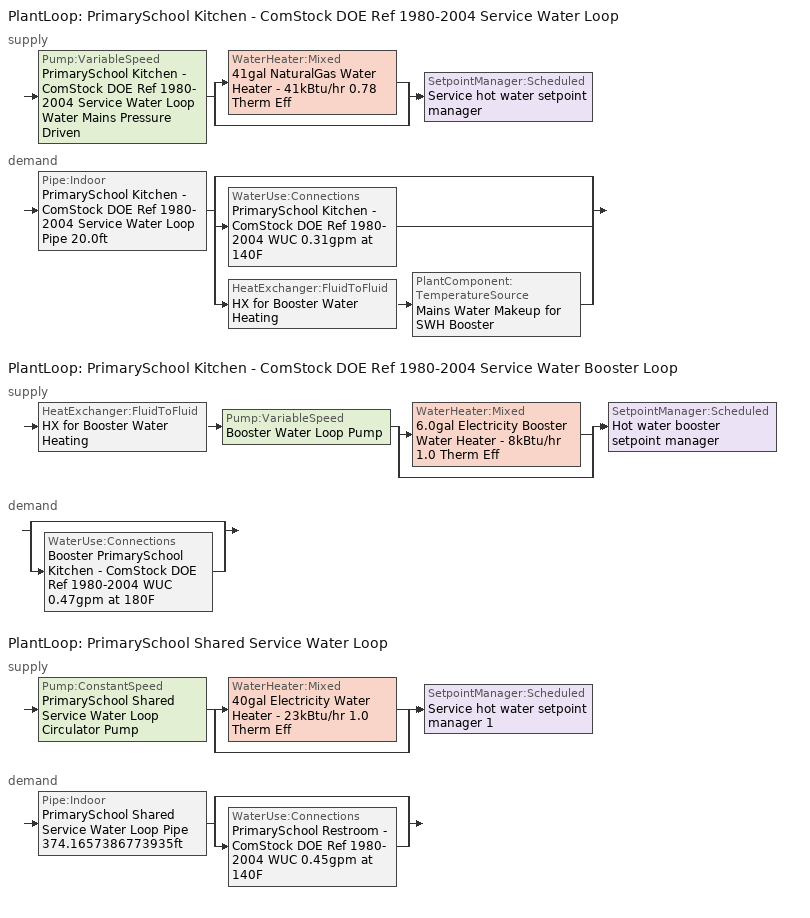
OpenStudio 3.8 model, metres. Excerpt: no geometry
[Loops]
PlantLoop 'PrimarySchool Kitchen - ComStock DOE Ref 1980-2004 Service Water Loop'
 supply: Pump:VariableSpeed 'PrimarySchool Kitchen - ComStock DOE Ref 1980-2004 Service Water Loop Water Mains Pressure Driven' > split
  | WaterHeater:Mixed '41gal NaturalGas Water Heater - 41kBtu/hr 0.78 Therm Eff'
  | bypass
  join > SetpointManager:Scheduled 'Service hot water setpoint manager'
 demand: Pipe:Indoor 'PrimarySchool Kitchen - ComStock DOE Ref 1980-2004 Service Water Loop Pipe 20.0ft' > split
  | bypass
  | WaterUse:Connections 'PrimarySchool Kitchen - ComStock DOE Ref 1980-2004 WUC 0.31gpm at 140F'
  | HeatExchanger:FluidToFluid 'HX for Booster Water Heating' > PlantComponent:TemperatureSource 'Mains Water Makeup for SWH Booster'
PlantLoop 'PrimarySchool Kitchen - ComStock DOE Ref 1980-2004 Service Water Booster Loop'
 supply: HeatExchanger:FluidToFluid 'HX for Booster Water Heating' > Pump:VariableSpeed 'Booster Water Loop Pump' > split
  | WaterHeater:Mixed '6.0gal Electricity Booster Water Heater - 8kBtu/hr 1.0 Therm Eff'
  | bypass
  join > SetpointManager:Scheduled 'Hot water booster setpoint manager'
 demand: split
  | bypass
  | WaterUse:Connections 'Booster PrimarySchool Kitchen - ComStock DOE Ref 1980-2004 WUC 0.47gpm at 180F'
PlantLoop 'PrimarySchool Shared Service Water Loop'
 supply: Pump:ConstantSpeed 'PrimarySchool Shared Service Water Loop Circulator Pump' > split
  | WaterHeater:Mixed '40gal Electricity Water Heater - 23kBtu/hr 1.0 Therm Eff'
  | bypass
  join > SetpointManager:Scheduled 'Service hot water setpoint manager 1'
 demand: Pipe:Indoor 'PrimarySchool Shared Service Water Loop Pipe 374.1657386773935ft' > split
  | bypass
  | WaterUse:Connections 'PrimarySchool Restroom - ComStock DOE Ref 1980-2004 WUC 0.45gpm at 140F'
[SizingPeriod:DesignDay] Barometric Pressure {Pa}=99040; Wind Speed {m/s}=3.5; Wind Direction {deg}=330; Rain Indicator=No; Snow Indicator=No; Day of Month=21; Day Type=SummerDesignDay; Daylight Saving Time Indicator=No; Humidity Condition Type=Wetbulb; Dry-Bulb Temperature Range Modifier Type=DefaultMultipliers; Solar Model Indicator=ASHRAETau
Name | Maximum Dry-Bulb Temperature {C} | Daily Dry-Bulb Temperature Range {deltaC} | Month | Wetbulb or DewPoint at Maximum Dry-Bulb {C} | ASHRAE Clear Sky Optical Depth for Beam Irradiance | ASHRAE Clear Sky Optical Depth for Diffuse Irradiance
Birmingham Muni October .4% Condns DB=>MCWB 1 | 30.4 | 12.1 | 10 | 21 | 0.379 | 2.452
Birmingham Muni September .4% Condns DB=>MCWB 1 | 35.3 | 10.9 | 9 | 22.5 | 0.391 | 2.421
[Construction]
Uninsulated copper pipe 0.75in type L: Copper pipe 0.75in type L
Uninsulated copper pipe 0.75in type L 1: Copper pipe 0.75in type L 1
[Material] Roughness=Smooth; Thickness {m}=0.001143; Conductivity {W/m-K}=386; Density {kg/m3}=8906.27; Specific Heat {J/kg-K}=385.1856; Thermal Absorptance=0.9; Solar Absorptance=0.7; Visible Absorptance=0.7
Copper pipe 0.75in type L; Copper pipe 0.75in type L 1
[Sizing:Zone] Zone Cooling Design Supply Air Temperature Input Method=SupplyAirTemperature; Zone Cooling Design Supply Air Temperature {C}=14; Zone Cooling Design Supply Air Temperature Difference {deltaC}=11.11; Zone Heating Design Supply Air Temperature Input Method=SupplyAirTemperature; Zone Heating Design Supply Air Temperature {C}=40; Zone Heating Design Supply Air Temperature Difference {deltaC}=11.11; Zone Cooling Design Supply Air Humidity Ratio {kg-H2O/kg-air}=0.0085; Zone Heating Design Supply Air Humidity Ratio {kg-H2O/kg-air}=0.008; Cooling Design Air Flow Method=DesignDay; Heating Design Air Flow Method=DesignDay; Heating Maximum Air Flow Fraction=1; Account for Dedicated Outdoor Air System=Yes; Dedicated Outdoor Air System Control Strategy=NeutralSupplyAir; Dedicated Outdoor Air Low Setpoint Temperature for Design {C}=15.556; Dedicated Outdoor Air High Setpoint Temperature for Design {C}=21.111; Zone Load Sizing Method=Sensible Load Only No Latent Load; Zone Latent Cooling Design Supply Air Humidity Ratio Input Method=HumidityRatioDifference; Zone Cooling Design Supply Air Humidity Ratio Difference {kgWater/kgDryAir}=0.005; Zone Latent Heating Design Supply Air Humidity Ratio Input Method=HumidityRatioDifference; Zone Humidification Design Supply Air Humidity Ratio Difference {kgWater/kgDryAir}=0.005
Zone PrimarySchool Classroom A end_a - Story ground; Zone PrimarySchool Corridor B end_a - Story ground; Zone PrimarySchool Classroom C end_a - Story ground; Zone PrimarySchool Classroom A  - Story ground; Zone PrimarySchool Corridor B  - Story ground; Zone PrimarySchool Classroom C  - Story ground; Zone PrimarySchool Classroom A end_b - Story ground; Zone PrimarySchool Corridor B end_b - Story ground; Zone PrimarySchool Classroom C end_b - Story ground; Zone PrimarySchool Classroom A end_a - Story ground 1; Zone PrimarySchool Corridor B end_a - Story ground 1; Zone PrimarySchool Classroom C end_a - Story ground 1; Zone PrimarySchool Classroom A  - Story ground 1; Zone PrimarySchool Corridor B  - Story ground 1; Zone PrimarySchool Classroom C  - Story ground 1; Zone PrimarySchool Kitchen A  - Story ground; Zone PrimarySchool Kitchen B  - Story ground; Zone PrimarySchool Kitchen C  - Story ground; Zone PrimarySchool Lobby A  - Story ground; Zone PrimarySchool Lobby B  - Story ground; Zone PrimarySchool Lobby C  - Story ground; Zone PrimarySchool Restroom A  - Story ground; Zone PrimarySchool Restroom B  - Story ground; Zone PrimarySchool Restroom C  - Story ground; Zone PrimarySchool Mechanical A  - Story ground; Zone PrimarySchool Mechanical B  - Story ground; Zone PrimarySchool Mechanical C  - Story ground; Zone PrimarySchool Cafeteria A  - Story ground; Zone PrimarySchool Cafeteria B  - Story ground; Zone PrimarySchool Cafeteria C  - Story ground; Zone PrimarySchool Gym A  - Story ground; Zone PrimarySchool Gym B  - Story ground; Zone PrimarySchool Gym C  - Story ground; Zone PrimarySchool Office A  - Story ground; Zone PrimarySchool Office B  - Story ground; Zone PrimarySchool Office C  - Story ground; Zone PrimarySchool Office A end_b - Story ground; Zone PrimarySchool Office B end_b - Story ground; Zone PrimarySchool Office C end_b - Story ground
[Zone equipment]
Zone PrimarySchool Classroom A end_a - Story ground: Zone PrimarySchool Classroom A end_a - Story ground Ideal Loads Air System
Zone PrimarySchool Corridor B end_a - Story ground: Zone PrimarySchool Corridor B end_a - Story ground Ideal Loads Air System
Zone PrimarySchool Classroom C end_a - Story ground: Zone PrimarySchool Classroom C end_a - Story ground Ideal Loads Air System
Zone PrimarySchool Classroom A  - Story ground: Zone PrimarySchool Classroom A  - Story ground Ideal Loads Air System
Zone PrimarySchool Corridor B  - Story ground: Zone PrimarySchool Corridor B  - Story ground Ideal Loads Air System
Zone PrimarySchool Classroom C  - Story ground: Zone PrimarySchool Classroom C  - Story ground Ideal Loads Air System
Zone PrimarySchool Classroom A end_b - Story ground: Zone PrimarySchool Classroom A end_b - Story ground Ideal Loads Air System
Zone PrimarySchool Corridor B end_b - Story ground: Zone PrimarySchool Corridor B end_b - Story ground Ideal Loads Air System
Zone PrimarySchool Classroom C end_b - Story ground: Zone PrimarySchool Classroom C end_b - Story ground Ideal Loads Air System
Zone PrimarySchool Classroom A end_a - Story ground 1: Zone PrimarySchool Classroom A end_a - Story ground 1 Ideal Loads Air System
Zone PrimarySchool Corridor B end_a - Story ground 1: Zone PrimarySchool Corridor B end_a - Story ground 1 Ideal Loads Air System
Zone PrimarySchool Classroom C end_a - Story ground 1: Zone PrimarySchool Classroom C end_a - Story ground 1 Ideal Loads Air System
Zone PrimarySchool Classroom A  - Story ground 1: Zone PrimarySchool Classroom A  - Story ground 1 Ideal Loads Air System
Zone PrimarySchool Corridor B  - Story ground 1: Zone PrimarySchool Corridor B  - Story ground 1 Ideal Loads Air System
Zone PrimarySchool Classroom C  - Story ground 1: Zone PrimarySchool Classroom C  - Story ground 1 Ideal Loads Air System
Zone PrimarySchool Kitchen A  - Story ground: Zone PrimarySchool Kitchen A  - Story ground Exhaust Fan, Zone PrimarySchool Kitchen A  - Story ground Ideal Loads Air System
Zone PrimarySchool Kitchen B  - Story ground: Zone PrimarySchool Kitchen B  - Story ground Exhaust Fan, Zone PrimarySchool Kitchen B  - Story ground Ideal Loads Air System
Zone PrimarySchool Kitchen C  - Story ground: Zone PrimarySchool Kitchen C  - Story ground Exhaust Fan, Zone PrimarySchool Kitchen C  - Story ground Ideal Loads Air System
Zone PrimarySchool Lobby A  - Story ground: Zone PrimarySchool Lobby A  - Story ground Ideal Loads Air System
Zone PrimarySchool Lobby B  - Story ground: Zone PrimarySchool Lobby B  - Story ground Ideal Loads Air System
Zone PrimarySchool Lobby C  - Story ground: Zone PrimarySchool Lobby C  - Story ground Ideal Loads Air System
Zone PrimarySchool Restroom A  - Story ground: Zone PrimarySchool Restroom A  - Story ground Exhaust Fan, Zone PrimarySchool Restroom A  - Story ground Ideal Loads Air System
Zone PrimarySchool Restroom B  - Story ground: Zone PrimarySchool Restroom B  - Story ground Exhaust Fan, Zone PrimarySchool Restroom B  - Story ground Ideal Loads Air System
Zone PrimarySchool Restroom C  - Story ground: Zone PrimarySchool Restroom C  - Story ground Exhaust Fan, Zone PrimarySchool Restroom C  - Story ground Ideal Loads Air System
Zone PrimarySchool Mechanical A  - Story ground: Zone PrimarySchool Mechanical A  - Story ground Ideal Loads Air System
Zone PrimarySchool Mechanical B  - Story ground: Zone PrimarySchool Mechanical B  - Story ground Ideal Loads Air System
Zone PrimarySchool Mechanical C  - Story ground: Zone PrimarySchool Mechanical C  - Story ground Ideal Loads Air System
Zone PrimarySchool Cafeteria A  - Story ground: Zone PrimarySchool Cafeteria A  - Story ground Ideal Loads Air System
Zone PrimarySchool Cafeteria B  - Story ground: Zone PrimarySchool Cafeteria B  - Story ground Ideal Loads Air System
Zone PrimarySchool Cafeteria C  - Story ground: Zone PrimarySchool Cafeteria C  - Story ground Ideal Loads Air System
Zone PrimarySchool Gym A  - Story ground: Zone PrimarySchool Gym A  - Story ground Ideal Loads Air System
Zone PrimarySchool Gym B  - Story ground: Zone PrimarySchool Gym B  - Story ground Ideal Loads Air System
Zone PrimarySchool Gym C  - Story ground: Zone PrimarySchool Gym C  - Story ground Ideal Loads Air System
Zone PrimarySchool Office A  - Story ground: Zone PrimarySchool Office A  - Story ground Ideal Loads Air System
Zone PrimarySchool Office B  - Story ground: Zone PrimarySchool Office B  - Story ground Ideal Loads Air System
Zone PrimarySchool Office C  - Story ground: Zone PrimarySchool Office C  - Story ground Ideal Loads Air System
Zone PrimarySchool Office A end_b - Story ground: Zone PrimarySchool Office A end_b - Story ground Ideal Loads Air System
Zone PrimarySchool Office B end_b - Story ground: Zone PrimarySchool Office B end_b - Story ground Ideal Loads Air System
Zone PrimarySchool Office C end_b - Story ground: Zone PrimarySchool Office C end_b - Story ground Ideal Loads Air System
[DesignSpecification:OutdoorAir] Outdoor Air Method=Sum
Name | Outdoor Air Flow per Person {m3/s-person} | Outdoor Air Flow Rate Fraction Schedule | Outdoor Air Flow per Floor Area {m3/s-m2}
PrimarySchool Cafeteria Ventilation | 0.00943895 | 1 zone Occ Sch 38
PrimarySchool Classroom Ventilation | 0.00799951 | 1 zone Occ Sch 34
PrimarySchool Corridor Ventilation |  | 1 zone Occ Sch 36 | 0.000508
PrimarySchool Gym Ventilation | 0.00943895 | 1 zone Occ Sch 22
PrimarySchool Kitchen Ventilation |  | 1 zone Occ Sch 29 | 0.0023876
PrimarySchool Lobby Ventilation |  | 1 zone Occ Sch 33 | 0.000508
PrimarySchool Mechanical Ventilation |  | 1 zone Occ Sch 35 | 0.000254
PrimarySchool Office Ventilation | 0.00943895 | 1 zone Occ Sch 8
PrimarySchool Restroom Ventilation |  | 1 zone Occ Sch 32 | 0.0048768
[Fan:ZoneExhaust] Fan Total Efficiency=0.0660786; Pressure Rise {Pa}=124.544; System Availability Manager Coupling Mode=Decoupled
Name | Availability Schedule | Maximum Flow Rate {m3/s} | Flow Fraction Schedule
Zone PrimarySchool Kitchen A  - Story ground Exhaust Fan; Zone PrimarySchool Kitchen C  - Story ground Exhaust Fan | PrimarySchool Kitchen Exhaust | 0.0724707 | PrimarySchool Kitchen Exhaust
Zone PrimarySchool Kitchen B  - Story ground Exhaust Fan | PrimarySchool Kitchen Exhaust | 0.137189 | PrimarySchool Kitchen Exhaust
Zone PrimarySchool Restroom A  - Story ground Exhaust Fan; Zone PrimarySchool Restroom C  - Story ground Exhaust Fan | Always On Discrete | 0.0344812 | Always On Discrete
Zone PrimarySchool Restroom B  - Story ground Exhaust Fan | Always On Discrete | 0.0652738 | Always On Discrete
[WaterUse:Connections] Drain Water Heat Exchanger Type=None; Drain Water Heat Exchanger Destination=Plant
Name | Water Use Equipment Name 1
Booster PrimarySchool Kitchen - ComStock DOE Ref 1980-2004 WUC 0.47gpm at 180F | Booster PrimarySchool Kitchen - ComStock DOE Ref 1980-2004 Service Water Use 0.47gpm at 180F
PrimarySchool Kitchen - ComStock DOE Ref 1980-2004 WUC 0.31gpm at 140F | PrimarySchool Kitchen - ComStock DOE Ref 1980-2004 Service Water Use 0.31gpm at 140F
PrimarySchool Restroom - ComStock DOE Ref 1980-2004 WUC 0.45gpm at 140F | PrimarySchool Restroom - ComStock DOE Ref 1980-2004 Service Water Use 0.45gpm at 140F
[WaterUse:Equipment:Definition] Sensible Fraction Schedule=Fraction Sensible - 0.2; Latent Fraction Schedule=Fraction Latent - 0.05
Name | Peak Flow Rate {m3/s} | Target Temperature Schedule
Booster PrimarySchool Kitchen - ComStock DOE Ref 1980-2004 Service Water Use Def 0.47gpm | 2.98003e-05 | Mixed Water At Faucet Temp - 180F
PrimarySchool Kitchen - ComStock DOE Ref 1980-2004 Service Water Use Def 0.31gpm | 1.98669e-05 | Mixed Water At Faucet Temp - 140F
PrimarySchool Restroom - ComStock DOE Ref 1980-2004 Service Water Use Def 0.45gpm | 2.81652e-05 | Mixed Water At Faucet Temp - 140F
[WaterUse:Equipment] Flow Rate Fraction Schedule=SchoolPrimary BLDG_SWH_SCH
Name | Water Use Equipment Definition
Booster PrimarySchool Kitchen - ComStock DOE Ref 1980-2004 Service Water Use 0.47gpm at 180F | Booster PrimarySchool Kitchen - ComStock DOE Ref 1980-2004 Service Water Use Def 0.47gpm
PrimarySchool Kitchen - ComStock DOE Ref 1980-2004 Service Water Use 0.31gpm at 140F | PrimarySchool Kitchen - ComStock DOE Ref 1980-2004 Service Water Use Def 0.31gpm
PrimarySchool Restroom - ComStock DOE Ref 1980-2004 Service Water Use 0.45gpm at 140F | PrimarySchool Restroom - ComStock DOE Ref 1980-2004 Service Water Use Def 0.45gpm
[PlantLoop] Glycol Concentration=0; Load Distribution Scheme=Optimal
Name | Maximum Loop Temperature {C} | Minimum Loop Temperature {C} | Maximum Loop Flow Rate {m3/s} | Plant Loop Volume {m3}
PrimarySchool Kitchen - ComStock DOE Ref 1980-2004 Service Water Loop | 60 | 10 | 0.000268203 | 0.0321844
PrimarySchool Kitchen - ComStock DOE Ref 1980-2004 Service Water Booster Loop |  |  | 2.98003e-05 | 0.00357604
PrimarySchool Shared Service Water Loop | 60 | 10 | 2.81652e-05 | 0.00337983
[Sizing:Plant] Loop Type=Heating; Loop Design Temperature Difference {deltaC}=5; Sizing Option=NonCoincident; Zone Timesteps in Averaging Window=1; Coincident Sizing Factor Mode=None
Name | Design Loop Exit Temperature {C}
PrimarySchool Kitchen - ComStock DOE Ref 1980-2004 Service Water Loop; PrimarySchool Shared Service Water Loop | 60
PrimarySchool Kitchen - ComStock DOE Ref 1980-2004 Service Water Booster Loop | 82.2222
[SetpointManager:Scheduled] Control Variable=Temperature
Name | Schedule | Setpoint Node or NodeList
Service hot water setpoint manager | Service Water Loop Temp - 140F | PrimarySchool Kitchen - ComStock DOE Ref 1980-2004 Service Water Loop Supply Outlet Node
Hot water booster setpoint manager | Service Water Booster Temp - 180.00000000000006F | PrimarySchool Kitchen - ComStock DOE Ref 1980-2004 Service Water Booster Loop Supply Outlet Node
Service hot water setpoint manager 1 | Service Water Loop Temp - 140F | PrimarySchool Shared Service Water Loop Supply Outlet Node
[Pump:VariableSpeed] Motor Efficiency=1; Coefficient 1 of the Part Load Performance Curve=0; Coefficient 2 of the Part Load Performance Curve=3.2485; Coefficient 3 of the Part Load Performance Curve=-4.7443; Coefficient 4 of the Part Load Performance Curve=2.5294; Pump Control Type=Intermittent; Skin Loss Radiative Fraction=0.5; Design Power Sizing Method=PowerPerFlowPerPressure; Design Electric Power per Unit Flow Rate {W/(m3/s)}=348701.1; Design Shaft Power per Unit Flow Rate per Unit Head {W-s/m3-Pa}=1.28205; Design Minimum Flow Rate Fraction=0
Name | Rated Flow Rate {m3/s} | Rated Pump Head {Pa} | Rated Power Consumption {W} | Minimum Flow Rate {m3/s}
PrimarySchool Kitchen - ComStock DOE Ref 1980-2004 Service Water Loop Water Mains Pressure Driven | 0.000268203 | 0.001 | 3.4385e-07
Booster Water Loop Pump | 2.98003e-05 | 0 | 0 | 0
[WaterHeater:Mixed] Deadband Temperature Difference {deltaC}=2; Heater Control Type=Cycle; Off Cycle Parasitic Fuel Consumption Rate {W}=0; Off Cycle Parasitic Heat Fraction to Tank=0; On Cycle Parasitic Fuel Consumption Rate {W}=0; On Cycle Parasitic Heat Fraction to Tank=0; Ambient Temperature Indicator=Schedule; Use Side Effectiveness=1; Source Side Effectiveness=1; Use Side Design Flow Rate {m3/s}=autosize; Source Side Design Flow Rate {m3/s}=autosize; Indirect Water Heating Recovery Time {hr}=1.5; Source Side Flow Control Mode=IndirectHeatPrimarySetpoint
Name | Tank Volume {m3} | Setpoint Temperature Schedule | Maximum Temperature Limit {C} | Heater Maximum Capacity {W} | Heater Fuel Type | Heater Thermal Efficiency | Off Cycle Parasitic Fuel Type | On Cycle Parasitic Fuel Type | Ambient Temperature Schedule | Off Cycle Loss Coefficient to Ambient Temperature {W/K} | On Cycle Loss Coefficient to Ambient Temperature {W/K}
41gal NaturalGas Water Heater - 41kBtu/hr 0.78 Therm Eff | 0.155826 | Service Water Loop Temp - 140F | 60 | 12064.2 | NaturalGas | 0.78 | NaturalGas | NaturalGas | Water Heater Ambient Temp Schedule 71.6F | 5.99799 | 5.99799
6.0gal Electricity Booster Water Heater - 8kBtu/hr 1.0 Therm Eff | 0.0227125 | Service Water Booster Temp - 180.00000000000006F | 82.2222 | 2316.33 | Electricity | 1 | Electricity | Electricity | Water Heater Ambient Temp Schedule 70.0F | 2.26162 | 2.26162
40gal Electricity Water Heater - 23kBtu/hr 1.0 Therm Eff | 0.151416 | Service Water Loop Temp - 140F | 60 | 6841.37 | Electricity | 1 | Electricity | Electricity | Water Heater Ambient Temp Schedule 71.6F | 1.87331 | 1.87331
[WaterHeater:Sizing] Design Mode=PeakDraw; Time Storage Can Meet Peak Draw {hr}=0.538503; Time for Tank Recovery {hr}=0; Nominal Tank Volume for Autosizing Plant Connections {m3}=1
41gal NaturalGas Water Heater - 41kBtu/hr 0.78 Therm Eff; 6.0gal Electricity Booster Water Heater - 8kBtu/hr 1.0 Therm Eff; 40gal Electricity Water Heater - 23kBtu/hr 1.0 Therm Eff
[Pipe:Indoor] Environment Type=Schedule; Pipe Inside Diameter {m}=0.019939
Name | Construction | Ambient Temperature Schedule | Ambient Air Velocity Schedule | Pipe Length {m}
PrimarySchool Kitchen - ComStock DOE Ref 1980-2004 Service Water Loop Pipe 20.0ft | Uninsulated copper pipe 0.75in type L | PrimarySchool Kitchen - ComStock DOE Ref 1980-2004 Service Water Loop Piping Air Temp - 70F | PrimarySchool Kitchen - ComStock DOE Ref 1980-2004 Service Water Loop Piping Air Velocity - 0.67mph | 6.096
PrimarySchool Shared Service Water Loop Pipe 374.1657386773935ft | Uninsulated copper pipe 0.75in type L 1 | PrimarySchool Shared Service Water Loop Piping Air Temp - 70F | PrimarySchool Shared Service Water Loop Piping Air Velocity - 0.67mph | 114.046
[HeatExchanger:FluidToFluid]
HX for Booster Water Heating: Loop Demand Side Design Flow Rate {m3/s}=2.98003e-05; Loop Supply Side Design Flow Rate {m3/s}=2.98003e-05; Heat Exchange Model Type=Ideal; Heat Exchanger U-Factor Times Area Value {W/K}=36.3156; Control Type=UncontrolledOn; Minimum Temperature Difference to Activate Heat Exchanger {deltaC}=0.01; Heat Transfer Metering End Use Type=LoopToLoop; Component Override Cooling Control Temperature Mode=Loop; Sizing Factor=1; Operation Minimum Temperature Limit {C}=0; Operation Maximum Temperature Limit {C}=100
[PlantComponent:TemperatureSource]
Mains Water Makeup for SWH Booster: Design Volume Flow Rate {m3/s}=0.000268203; Temperature Specification Type=Scheduled; Source Temperature {C}=8; Source Temperature Schedule=Mains Water Temperature
[EnergyManagementSystem:Sensor]
Name | Output Variable or Output Meter Index Key | Output Variable or Output Meter
Mains_Water_Temp_Sen | Environment | Site Mains Water Temperature
Ground_HX_Inlet_Temp_Sensor |  | System Node Temperature
[EnergyManagementSystem:Actuator] Actuated Component Type=Schedule:Constant; Actuated Component Control Type=Schedule Value
Name | Actuated Component
Mains_Water_Temp_Act | Mains Water Temperature
Ground_HX_Outlet_Temp_Actuator | Ground HX Temp Sch
[EnergyManagementSystem:Program]
Mains_Water_Prg: SET Mains_Water_Temp_Act = Mains_Water_Temp_Sen
Ground_HX_Temperature_Control: SET Tin = Ground_HX_Inlet_Temp_Sensor; SET Tout = 0.6 * Tin + 6.2; SET Ground_HX_Outlet_Temp_Actuator = Tout
[EnergyManagementSystem:ProgramCallingManager]
Mains_Water_Prg_Mgr: BeginTimestepBeforePredictor; Mains_Water_Prg
Ground_HX_Temperature_Control Calling Manager: InsideHVACSystemIterationLoop; Ground_HX_Temperature_Control
[Pump:ConstantSpeed]
PrimarySchool Shared Service Water Loop Circulator Pump: Rated Flow Rate {m3/s}=2.81652e-05; Rated Pump Head {Pa}=29890.7; Rated Power Consumption {W}=1.30828; Motor Efficiency=0.825; Fraction of Motor Inefficiencies to Fluid Stream=0; Pump Control Type=Intermittent; Design Power Sizing Method=PowerPerFlowPerPressure; Design Electric Power per Unit Flow Rate {W/(m3/s)}=348701.1; Design Shaft Power per Unit Flow Rate per Unit Head {W-s/m3-Pa}=1.28205
[Refrigeration:WalkIn] Availability Schedule=Always On Discrete; Rated Coil Cooling Capacity {W}=2696.25; Rated Total Heating Power {W}=0; Rated Circulation Fan Power {W}=0; Rated Total Lighting Power {W}=120; Lighting Schedule=Always On; Defrost Control Type=TimeSchedule; Temperature Termination Defrost Fraction to Ice=0.7; Insulated Floor Surface Area {m2}=11.1484; Insulated Floor U-Value {W/m2-K}=0.207
Name | Operating Temperature {C} | Rated Cooling Source Temperature {C} | Rated Cooling Coil Fan Power {W} | Defrost Type | Defrost Schedule | Defrost Drip-Down Schedule | Defrost Power {W} | WalkIn Zone Boundary 1
Primary School Cooler | 2 | -3.88889 | 200 | OffCycle | Refrigeration Defrost Schedule | Refrigeration Dripdown Schedule | 0 | Refrigeration Walk In Zone Boundary 1
Primary School Freezer | -23 | -28.3333 | 250 | Electric | Refrigeration Defrost Schedule 1 | Refrigeration Dripdown Schedule 1 | 2000 | Refrigeration Walk In Zone Boundary 2
[Refrigeration:WalkIn:ZoneBoundary] Zone=Zone PrimarySchool Kitchen B  - Story ground; Total Insulated Surface Area Facing Zone {m2}=43.4; Insulated Surface U-Value Facing Zone {W/m2-K}=0.235; Area of Stocking Doors Facing Zone {m2}=2; Height of Stocking Doors Facing Zone {m}=2; Stocking Door Opening Schedule Name Facing Zone=door_wi_sched; Stocking Door Opening Protection Type Facing Zone=None
Refrigeration Walk In Zone Boundary 1; Refrigeration Walk In Zone Boundary 2
[Refrigeration:System] Minimum Condensing Temperature {C}=21; Refrigeration System Working Fluid Type=R404a; Suction Temperature Control Type=ConstantSuctionTemperature
Name | Refrigeration Condenser
Medium Temperature | Refrigeration Condenser Air Cooled 1
Low Temperature | Refrigeration Condenser Air Cooled 2
[Refrigeration:Compressor] Rated Return Gas Temperature {C}=18.3; Rated Subcooling {deltaC}=0
Name | Refrigeration Compressor Power Curve | Refrigeration Compressor Capacity Curve
Refrigeration Compressor 1 | MT_compressor_power_smallandold | MT_compressor_capacity_smallandold
Refrigeration Compressor 2 | LT_compressor_power_smallandold | LT_compressor_capacity_smallandold
[Refrigeration:Condenser:AirCooled] Rated Subcooling Temperature Difference {deltaC}=0; Condenser Fan Speed Control Type=VariableSpeed; Rated Fan Power {W}=102.575; Minimum Fan Air Flow Ratio=0
Name | Rated Effective Total Heat Rejection Rate Curve
Refrigeration Condenser Air Cooled 1 | Condenser Heat Rejection Function of Temperature
Refrigeration Condenser Air Cooled 2 | Condenser Heat Rejection Function of Temperature 1
[AvailabilityManager:NightCycle]
Availability Manager Night Cycle 1: Applicability Schedule=Always On Discrete; Control Type=CycleOnAny; Thermostat Tolerance {deltaC}=1.9999; Cycling Run Time Control Type=Thermostat; Cycling Run Time {s}=3600
[ZoneHVAC:IdealLoadsAirSystem] Availability Schedule=Always On Discrete; Heating Limit=NoLimit; Cooling Limit=NoLimit; Heating Availability Schedule=Always On Discrete; Cooling Availability Schedule=Always On Discrete; Dehumidification Control Type=ConstantSensibleHeatRatio; Cooling Sensible Heat Ratio=0.75; Humidification Control Type=None; Demand Controlled Ventilation Type=None; Outdoor Air Economizer Type=NoEconomizer; Heat Recovery Type=None; Sensible Heat Recovery Effectiveness=0.7; Latent Heat Recovery Effectiveness=0.65
Name | Design Specification Outdoor Air Object
Zone PrimarySchool Office B end_b - Story ground Ideal Loads Air System; Zone PrimarySchool Office A end_b - Story ground Ideal Loads Air System; Zone PrimarySchool Office C  - Story ground Ideal Loads Air System; Zone PrimarySchool Office B  - Story ground Ideal Loads Air System; Zone PrimarySchool Office A  - Story ground Ideal Loads Air System; Zone PrimarySchool Office C end_b - Story ground Ideal Loads Air System | PrimarySchool Office Ventilation
Zone PrimarySchool Gym A  - Story ground Ideal Loads Air System; Zone PrimarySchool Gym B  - Story ground Ideal Loads Air System; Zone PrimarySchool Gym C  - Story ground Ideal Loads Air System | PrimarySchool Gym Ventilation
Zone PrimarySchool Cafeteria C  - Story ground Ideal Loads Air System; Zone PrimarySchool Cafeteria A  - Story ground Ideal Loads Air System; Zone PrimarySchool Cafeteria B  - Story ground Ideal Loads Air System | PrimarySchool Cafeteria Ventilation
Zone PrimarySchool Classroom A  - Story ground 1 Ideal Loads Air System; Zone PrimarySchool Classroom C end_a - Story ground 1 Ideal Loads Air System; Zone PrimarySchool Classroom A end_a - Story ground 1 Ideal Loads Air System; Zone PrimarySchool Classroom C  - Story ground Ideal Loads Air System; Zone PrimarySchool Classroom A end_b - Story ground Ideal Loads Air System; Zone PrimarySchool Classroom A end_a - Story ground Ideal Loads Air System; Zone PrimarySchool Classroom C end_b - Story ground Ideal Loads Air System; Zone PrimarySchool Classroom C  - Story ground 1 Ideal Loads Air System; Zone PrimarySchool Classroom A  - Story ground Ideal Loads Air System; Zone PrimarySchool Classroom C end_a - Story ground Ideal Loads Air System | PrimarySchool Classroom Ventilation
Zone PrimarySchool Kitchen A  - Story ground Ideal Loads Air System; Zone PrimarySchool Kitchen C  - Story ground Ideal Loads Air System; Zone PrimarySchool Kitchen B  - Story ground Ideal Loads Air System | PrimarySchool Kitchen Ventilation
Zone PrimarySchool Lobby A  - Story ground Ideal Loads Air System; Zone PrimarySchool Lobby B  - Story ground Ideal Loads Air System; Zone PrimarySchool Lobby C  - Story ground Ideal Loads Air System | PrimarySchool Lobby Ventilation
Zone PrimarySchool Restroom C  - Story ground Ideal Loads Air System; Zone PrimarySchool Restroom B  - Story ground Ideal Loads Air System; Zone PrimarySchool Restroom A  - Story ground Ideal Loads Air System | PrimarySchool Restroom Ventilation
Zone PrimarySchool Mechanical B  - Story ground Ideal Loads Air System; Zone PrimarySchool Mechanical A  - Story ground Ideal Loads Air System; Zone PrimarySchool Mechanical C  - Story ground Ideal Loads Air System | PrimarySchool Mechanical Ventilation
Zone PrimarySchool Corridor B  - Story ground Ideal Loads Air System; Zone PrimarySchool Corridor B  - Story ground 1 Ideal Loads Air System; Zone PrimarySchool Corridor B end_b - Story ground Ideal Loads Air System; Zone PrimarySchool Corridor B end_a - Story ground Ideal Loads Air System; Zone PrimarySchool Corridor B end_a - Story ground 1 Ideal Loads Air System | PrimarySchool Corridor Ventilation
[Schedule:Ruleset]
Name | Default Day Schedule | Summer Design Day Schedule | Winter Design Day Schedule
PrimarySchool Kitchen Exhaust | PrimarySchool Kitchen Exhaust Default | PrimarySchool Kitchen Exhaust Summer Design Day | PrimarySchool Kitchen Exhaust Winter Design Day
SchoolPrimary BLDG_SWH_SCH | SchoolPrimary BLDG_SWH_SCH Default | SchoolPrimary BLDG_SWH_SCH Summer Design Day | SchoolPrimary BLDG_SWH_SCH Winter Design Day
Fraction Sensible - 0.2 | Fraction Sensible - 0.2 Default
Fraction Latent - 0.05 | Fraction Latent - 0.05 Default
Mixed Water At Faucet Temp - 180F | Mixed Water At Faucet Temp - 180F Default
Mixed Water At Faucet Temp - 140F | Mixed Water At Faucet Temp - 140F Default
Service Water Loop Temp - 140F | Service Water Loop Temp - 140F Default
Water Heater Ambient Temp Schedule 71.6F | Water Heater Ambient Temp Schedule 71.6F Default
PrimarySchool Kitchen - ComStock DOE Ref 1980-2004 Service Water Loop Piping Air Temp - 70F | PrimarySchool Kitchen - ComStock DOE Ref 1980-2004 Service Water Loop Piping Air Temp - 70F Default
PrimarySchool Kitchen - ComStock DOE Ref 1980-2004 Service Water Loop Piping Air Velocity - 0.67mph | PrimarySchool Kitchen - ComStock DOE Ref 1980-2004 Service Water Loop Piping Air Velocity - 0.67mph Default
Service Water Booster Temp - 180.00000000000006F | Service Water Booster Temp - 180.00000000000006F Default
Water Heater Ambient Temp Schedule 70.0F | Water Heater Ambient Temp Schedule 70.0F Default
PrimarySchool Shared Service Water Loop Piping Air Temp - 70F | PrimarySchool Shared Service Water Loop Piping Air Temp - 70F Default
PrimarySchool Shared Service Water Loop Piping Air Velocity - 0.67mph | PrimarySchool Shared Service Water Loop Piping Air Velocity - 0.67mph Default
Always On | Always On Default
door_wi_sched | door_wi_sched Default
Refrigeration Defrost Schedule | Refrigeration Defrost Schedule Default - Primary School Cooler
Refrigeration Dripdown Schedule | Refrigeration Dripdown Schedule Default - Primary School Cooler
Refrigeration Defrost Schedule 1 | Refrigeration Defrost Schedule Default - Primary School Freezer
Refrigeration Dripdown Schedule 1 | Refrigeration Dripdown Schedule Default - Primary School Freezer
1 zone Occ Sch 8 | 1 zone Occ Sch Default 8 | 1 zone Occ Sch Summer Design Day 8 | 1 zone Occ Sch Winter Design Day 8
1 zone Occ Sch 22 | 1 zone Occ Sch Default 22 | 1 zone Occ Sch Summer Design Day 21 | 1 zone Occ Sch Winter Design Day 21
1 zone Occ Sch 29 | 1 zone Occ Sch Default 29 | 1 zone Occ Sch Summer Design Day 28 | 1 zone Occ Sch Winter Design Day 28
1 zone Occ Sch 32 | 1 zone Occ Sch Default 32 | 1 zone Occ Sch Summer Design Day 30 | 1 zone Occ Sch Winter Design Day 30
1 zone Occ Sch 33 | 1 zone Occ Sch Default 33
1 zone Occ Sch 34 | 1 zone Occ Sch Default 34 | 1 zone Occ Sch Summer Design Day 31 | 1 zone Occ Sch Winter Design Day 31
1 zone Occ Sch 35 | 1 zone Occ Sch Default 35 | 1 zone Occ Sch Summer Design Day 32 | 1 zone Occ Sch Winter Design Day 32
1 zone Occ Sch 36 | 1 zone Occ Sch Default 36 | 1 zone Occ Sch Summer Design Day 33 | 1 zone Occ Sch Winter Design Day 33
1 zone Occ Sch 38 | 1 zone Occ Sch Default 38 | 1 zone Occ Sch Summer Design Day 35 | 1 zone Occ Sch Winter Design Day 35
[Schedule:Day]
PrimarySchool Kitchen Exhaust Default; PrimarySchool Kitchen Exhaust Summer Design Day; PrimarySchool Kitchen Exhaust Default 1: No, 6, 0, 0, 21, 0, 1, 24, 0, 0
PrimarySchool Kitchen Exhaust Winter Design Day; SchoolPrimary BLDG_SWH_SCH Default; SchoolPrimary BLDG_SWH_SCH Sat Day; PrimarySchool Kitchen Exhaust WntrDsn|Wknd Day 1; PrimarySchool Kitchen Exhaust WntrDsn|Wknd Day 2; SchoolPrimary BLDG_SWH_SCH Sun|Sat Day 2; SchoolPrimary BLDG_SWH_SCH Sun|Sat Day 3; SchoolPrimary BLDG_SWH_SCH Sun|Sat Day 4; SchoolPrimary BLDG_SWH_SCH Sun|Sat Day 5: No, 24, 0, 0
SchoolPrimary BLDG_SWH_SCH Summer Design Day: No, 7, 0, 0.05, 8, 0, 0.1, 9, 0, 0.34, 10, 0, 0.6, 11, 0, 0.63, 12, 0, 0.72, 13, 0, 0.79, 14, 0, 0.83, 15, 0, 0.61, 16, 0, 0.65, 18, 0, 0.1, 19, 0, 0.19, 20, 0, 0.25, 22, 0, 0.22, 23, 0, 0.12, 24, 0, 0.09
SchoolPrimary BLDG_SWH_SCH Wkdy Day; SchoolPrimary BLDG_SWH_SCH Wkdy Day 2: No, 7, 30, 0, 7, 45, 0.085, 8, 0, 0.17, 8, 15, 0.255, 8, 30, 0.34, 8, 45, 0.405, 9, 0, 0.47, 9, 15, 0.535, 9, 30, 0.6, 9, 45, 0.6075, 10, 0, 0.615, 10, 15, 0.6225, 10, 30, 0.63, 10, 45, 0.6525, 11, 0, 0.675, 11, 15, 0.6975, 11, 30, 0.72, 11, 45, 0.7375, 12, 0, 0.755, 12, 15, 0.7725, 12, 30, 0.79, 12, 45, 0.8, 13, 0, 0.81, 13, 15, 0.82, 13, 30, 0.83, 13, 45, 0.775, 14, 0, 0.72, 14, 15, 0.665, 14, 30, 0.61, 14, 45, 0.62, 15, 0, 0.63, 15, 15, 0.64, 15, 30, 0.65, 15, 45, 0.5125, 16, 0, 0.375, 16, 15, 0.2375, 16, 30, 0.1, 17, 30, 0.1, 17, 45, 0.1225, 18, 0, 0.145, 18, 15, 0.1675, 18, 30, 0.19, 18, 45, 0.205, 19, 0, 0.22, 19, 15, 0.235, 19, 30, 0.25, 19, 45, 0.1875, 20, 0, 0.125, 20, 15, 0.0625, 20, 30, 0, 24, 0, 0
SchoolPrimary BLDG_SWH_SCH Winter Design Day: No, 9, 0, 0.03, 13, 0, 0.05, 24, 0, 0.03
Fraction Sensible - 0.2 Default: 24, 0, 0.2
Fraction Latent - 0.05 Default: 24, 0, 0.05
Mixed Water At Faucet Temp - 180F Default; Service Water Booster Temp - 180.00000000000006F Default: 24, 0, 82.2222
Mixed Water At Faucet Temp - 140F Default; Service Water Loop Temp - 140F Default: 24, 0, 60
Water Heater Ambient Temp Schedule 71.6F Default: 24, 0, 22
PrimarySchool Kitchen - ComStock DOE Ref 1980-2004 Service Water Loop Piping Air Temp - 70F Default; Water Heater Ambient Temp Schedule 70.0F Default; PrimarySchool Shared Service Water Loop Piping Air Temp - 70F Default: 24, 0, 21.1111
PrimarySchool Kitchen - ComStock DOE Ref 1980-2004 Service Water Loop Piping Air Velocity - 0.67mph Default; PrimarySchool Shared Service Water Loop Piping Air Velocity - 0.67mph Default: 24, 0, 0.3
Always On Default: No, 24, 0, 1
door_wi_sched Default: No, 6, 0, 0, 22, 0, 0.0625, 24, 0, 0
Refrigeration Defrost Schedule Default - Primary School Cooler; Refrigeration Dripdown Schedule Default - Primary School Cooler: 0, 59, 0, 24, 0, 0
Refrigeration Defrost Schedule Default - Primary School Freezer; Refrigeration Dripdown Schedule Default - Primary School Freezer: 0, 45, 0, 24, 0, 0
SchoolPrimary BLDG_SWH_SCH Wkdy Day 3; SchoolPrimary BLDG_SWH_SCH Wkdy Day 4; SchoolPrimary BLDG_SWH_SCH Wkdy Day 5: No, 6, 0, 0, 6, 15, 0.00625, 6, 30, 0.0125, 6, 45, 0.01875, 7, 0, 0.025, 7, 15, 0.03125, 7, 30, 0.0375, 7, 45, 0.04375, 8, 0, 0.05, 8, 15, 0.05625, 8, 30, 0.0625, 8, 45, 0.06875, 9, 0, 0.075, 9, 15, 0.08125, 9, 30, 0.0875, 9, 45, 0.09375, 10, 0, 0.1, 17, 30, 0.1, 17, 45, 0.1225, 18, 0, 0.145, 18, 15, 0.1675, 18, 30, 0.19, 18, 45, 0.205, 19, 0, 0.22, 19, 15, 0.235, 19, 30, 0.25, 19, 45, 0.1875, 20, 0, 0.125, 20, 15, 0.0625, 20, 30, 0, 24, 0, 0
1 zone Occ Sch Default 8; 1 zone Occ Sch Default 29; 1 zone Occ Sch Default 32; 1 zone Occ Sch Default 34; 1 zone Occ Sch Default 35; 1 zone Occ Sch Default 36: 5, 0, 0, 21, 0, 1, 24, 0, 0
1 zone Occ Sch Winter Design Day 8; 1 zone Occ Sch Summer Design Day 8; 1 zone Occ Sch Winter Design Day 21; 1 zone Occ Sch Summer Design Day 21; 1 zone Occ Sch Winter Design Day 28; 1 zone Occ Sch Summer Design Day 28; 1 zone Occ Sch Winter Design Day 30; 1 zone Occ Sch Summer Design Day 30; 1 zone Occ Sch Winter Design Day 31; 1 zone Occ Sch Summer Design Day 31; 1 zone Occ Sch Winter Design Day 32; 1 zone Occ Sch Summer Design Day 32; 1 zone Occ Sch Winter Design Day 33; 1 zone Occ Sch Summer Design Day 33; 1 zone Occ Sch Winter Design Day 35; 1 zone Occ Sch Summer Design Day 35: 24, 0, 1
Schedule Day 27; Schedule Day 79; Schedule Day 100; Schedule Day 106; Schedule Day 109; Schedule Day 112; Schedule Day 115: 7, 0, 0, 16, 0, 1, 24, 0, 0
Schedule Day 28; Schedule Day 29; Schedule Day 80; Schedule Day 81; Schedule Day 101; Schedule Day 102; Schedule Day 107; Schedule Day 108; 1 zone Occ Sch Default 33; Schedule Day 110; Schedule Day 111; Schedule Day 113; Schedule Day 114; Schedule Day 116; Schedule Day 117; Schedule Day 122; Schedule Day 123: 24, 0, 0
1 zone Occ Sch Default 22: 5, 0, 0, 22, 0, 1, 24, 0, 0
1 zone Occ Sch Default 38: 6, 0, 0, 15, 0, 1, 24, 0, 0
Schedule Day 121: 8, 0, 0, 12, 0, 1, 24, 0, 0
[Schedule:Rule] Date Specification Type=DateRange
Name | Schedule Ruleset | Rule Order | Day Schedule | Apply Saturday | Start Month | Start Day | End Month | End Day | Apply Monday | Apply Tuesday | Apply Wednesday | Apply Thursday | Apply Friday | Apply Sunday
Schedule Rule 38 | SchoolPrimary BLDG_SWH_SCH | 9 | SchoolPrimary BLDG_SWH_SCH Sat Day | Yes | 9 | 16 | 12 | 31
Schedule Rule 41 | SchoolPrimary BLDG_SWH_SCH | 8 | SchoolPrimary BLDG_SWH_SCH Wkdy Day |  | 1 | 1 | 6 | 15 | Yes | Yes | Yes | Yes | Yes
Schedule Rule 43 | SchoolPrimary BLDG_SWH_SCH | 7 | SchoolPrimary BLDG_SWH_SCH Wkdy Day 2 |  | 9 | 16 | 12 | 31 | Yes | Yes | Yes | Yes | Yes
Schedule Rule 46 | PrimarySchool Kitchen Exhaust | 2 | PrimarySchool Kitchen Exhaust Default 1 |  | 7 | 2 | 8 | 31 | Yes | Yes | Yes | Yes | Yes
Schedule Rule 47 | PrimarySchool Kitchen Exhaust | 1 | PrimarySchool Kitchen Exhaust WntrDsn|Wknd Day 1 | Yes | 1 | 6 | 12 | 29
Schedule Rule 85 | PrimarySchool Kitchen Exhaust | 0 | PrimarySchool Kitchen Exhaust WntrDsn|Wknd Day 2 |  | 1 | 7 | 12 | 30 |  |  |  |  |  | Yes
Schedule Rule 37 | SchoolPrimary BLDG_SWH_SCH | 6 | SchoolPrimary BLDG_SWH_SCH Wkdy Day 3 |  | 6 | 18 | 6 | 29 | Yes | Yes | Yes | Yes | Yes
Schedule Rule 86 | SchoolPrimary BLDG_SWH_SCH | 5 | SchoolPrimary BLDG_SWH_SCH Wkdy Day 4 |  | 9 | 3 | 9 | 14 | Yes | Yes | Yes | Yes | Yes
Schedule Rule 87 | SchoolPrimary BLDG_SWH_SCH | 4 | SchoolPrimary BLDG_SWH_SCH Wkdy Day 5 |  | 7 | 2 | 8 | 31 | Yes | Yes | Yes | Yes | Yes
Schedule Rule 88 | SchoolPrimary BLDG_SWH_SCH | 3 | SchoolPrimary BLDG_SWH_SCH Sun|Sat Day 2 | Yes | 6 | 16 | 9 | 15
Schedule Rule 89 | SchoolPrimary BLDG_SWH_SCH | 2 | SchoolPrimary BLDG_SWH_SCH Sun|Sat Day 3 |  | 6 | 17 | 9 | 9 |  |  |  |  |  | Yes
Schedule Rule 90 | SchoolPrimary BLDG_SWH_SCH | 1 | SchoolPrimary BLDG_SWH_SCH Sun|Sat Day 4 | Yes | 1 | 6 | 6 | 9
Schedule Rule 91 | SchoolPrimary BLDG_SWH_SCH | 0 | SchoolPrimary BLDG_SWH_SCH Sun|Sat Day 5 |  | 1 | 7 | 6 | 10 |  |  |  |  |  | Yes
Schedule Rule 139 | 1 zone Occ Sch 8 | 2 | Schedule Day 27 |  | 7 | 2 | 8 | 31 | Yes | Yes | Yes | Yes | Yes
Schedule Rule 140 | 1 zone Occ Sch 8 | 1 | Schedule Day 28 | Yes | 1 | 6 | 12 | 29
Schedule Rule 141 | 1 zone Occ Sch 8 | 0 | Schedule Day 29 |  | 1 | 7 | 12 | 30 |  |  |  |  |  | Yes
Schedule Rule 178 | 1 zone Occ Sch 22 | 2 | Schedule Day 79 |  | 7 | 2 | 8 | 31 | Yes | Yes | Yes | Yes | Yes
Schedule Rule 179 | 1 zone Occ Sch 22 | 1 | Schedule Day 80 | Yes | 1 | 6 | 12 | 29
Schedule Rule 180 | 1 zone Occ Sch 22 | 0 | Schedule Day 81 |  | 1 | 7 | 12 | 30 |  |  |  |  |  | Yes
Schedule Rule 199 | 1 zone Occ Sch 29 | 2 | Schedule Day 100 |  | 7 | 2 | 8 | 31 | Yes | Yes | Yes | Yes | Yes
Schedule Rule 200 | 1 zone Occ Sch 29 | 1 | Schedule Day 101 | Yes | 1 | 6 | 12 | 29
Schedule Rule 201 | 1 zone Occ Sch 29 | 0 | Schedule Day 102 |  | 1 | 7 | 12 | 30 |  |  |  |  |  | Yes
Schedule Rule 205 | 1 zone Occ Sch 32 | 2 | Schedule Day 106 |  | 7 | 2 | 8 | 31 | Yes | Yes | Yes | Yes | Yes
Schedule Rule 206 | 1 zone Occ Sch 32 | 1 | Schedule Day 107 | Yes | 1 | 6 | 12 | 29
Schedule Rule 207 | 1 zone Occ Sch 32 | 0 | Schedule Day 108 |  | 1 | 7 | 12 | 30 |  |  |  |  |  | Yes
Schedule Rule 208 | 1 zone Occ Sch 34 | 2 | Schedule Day 109 |  | 7 | 2 | 8 | 31 | Yes | Yes | Yes | Yes | Yes
Schedule Rule 209 | 1 zone Occ Sch 34 | 1 | Schedule Day 110 | Yes | 1 | 6 | 12 | 29
Schedule Rule 210 | 1 zone Occ Sch 34 | 0 | Schedule Day 111 |  | 1 | 7 | 12 | 30 |  |  |  |  |  | Yes
Schedule Rule 211 | 1 zone Occ Sch 35 | 2 | Schedule Day 112 |  | 7 | 2 | 8 | 31 | Yes | Yes | Yes | Yes | Yes
Schedule Rule 212 | 1 zone Occ Sch 35 | 1 | Schedule Day 113 | Yes | 1 | 6 | 12 | 29
Schedule Rule 213 | 1 zone Occ Sch 35 | 0 | Schedule Day 114 |  | 1 | 7 | 12 | 30 |  |  |  |  |  | Yes
Schedule Rule 214 | 1 zone Occ Sch 36 | 2 | Schedule Day 115 |  | 7 | 2 | 8 | 31 | Yes | Yes | Yes | Yes | Yes
Schedule Rule 215 | 1 zone Occ Sch 36 | 1 | Schedule Day 116 | Yes | 1 | 6 | 12 | 29
Schedule Rule 216 | 1 zone Occ Sch 36 | 0 | Schedule Day 117 |  | 1 | 7 | 12 | 30 |  |  |  |  |  | Yes
Schedule Rule 220 | 1 zone Occ Sch 38 | 2 | Schedule Day 121 |  | 7 | 2 | 8 | 31 | Yes | Yes | Yes | Yes | Yes
Schedule Rule 221 | 1 zone Occ Sch 38 | 1 | Schedule Day 122 | Yes | 1 | 6 | 12 | 29
Schedule Rule 222 | 1 zone Occ Sch 38 | 0 | Schedule Day 123 |  | 1 | 7 | 12 | 30 |  |  |  |  |  | Yes
[Schedule:Constant]
Name | Value
Always On Discrete | 1
Mains Water Temperature | 10
Ground HX Temp Sch | 24
[Curve:Bicubic] Minimum Value of y=10; Maximum Value of y=48.9
Name | Coefficient1 Constant | Coefficient2 x | Coefficient3 x**2 | Coefficient4 y | Coefficient5 y**2 | Coefficient6 x*y | Coefficient7 x**3 | Coefficient8 y**3 | Coefficient9 x**2*y | Coefficient10 x*y**2 | Minimum Value of x | Maximum Value of x
MT_compressor_power_smallandold | 483.6 | -53.2 | -1.384 | 56.19 | 0.003688 | 1.439 | -0.008268 | -0.00281 | 0.007222 | 0.006025 | -17.8 | 4.4
MT_compressor_capacity_smallandold | 15000 | 541.8 | 7.285 | -118 | -0.3645 | -3.05 | 0.0344 | 0.00225 | -0.03927 | -0.007307 | -17.8 | 4.4
LT_compressor_power_smallandold | 4018 | 95 | 1.507 | 5.705 | 1.247 | -1.381 | 0.01277 | -0.007518 | -0.02424 | 0.02917 | -40 | -17.8
LT_compressor_capacity_smallandold | 23500 | 816.7 | 10.7 | -28.24 | 0.1131 | -0.4553 | 0.05604 | -0.00412 | -0.006728 | 0.006782 | -40 | -17.8
[Curve:Linear] Coefficient1 Constant=0; Coefficient2 x=22000; Minimum Value of x=-50; Maximum Value of x=50
Condenser Heat Rejection Function of Temperature; Condenser Heat Rejection Function of Temperature 1
